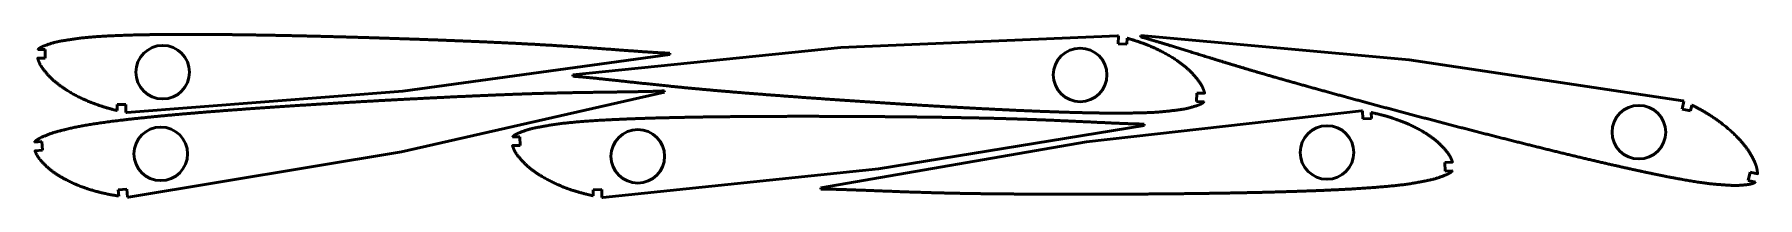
# Model space of a CAD drawing. Header units: millimetres. Extents: x 1 to 997, y 3 to 97.
import ezdxf

# ---------------------------------------------------------------- set-up
doc = ezdxf.new("R2010")
doc.units = ezdxf.units.MM
doc.layers.add('Visible (ANSI)', color=7, linetype='Continuous', lineweight=50)

msp = doc.modelspace()

# ---------------------------------------------------------------- linework, layer by layer
at = {"layer": 'Visible (ANSI)'}
for p, q in [((312.02, 73.94), (466.94, 89.8)), ((466.94, 89.8), (626.79, 96.63)), ((627.36, 96.51), (627.2, 91.9)), ((627.2, 91.9), (632.2, 91.72)), ((632.2, 91.72), (632.32, 95.24)), ((640.11, 96.02), (640.27, 96.71)), ((640.27, 96.71), (795.37, 82.72)), ((2.79, 83.67), (7.22, 83.67)), ((7.22, 88.67), (2.95, 88.67)), ((7.22, 83.67), (7.22, 88.67)), ((368.09, 85.81), (213.81, 64.55)), ((368.09, 86.52), (368.09, 85.81)), ((795.37, 82.72), (953.59, 58.92)), ((311.99, 73.23), (312.02, 73.94)), ((213.81, 64.55), (54.3, 52.14)), ((364.96, 64), (213.12, 29.37)), ((364.9, 64.7), (364.96, 64)), ((672.74, 63.48), (672.56, 58.48)), ((677.16, 63.33), (672.74, 63.48)), ((48.72, 56.86), (48.72, 53.34)), ((53.72, 56.86), (48.72, 56.86)), ((53.72, 52.25), (53.72, 56.86)), ((608.84, 35.19), (767.83, 53.16)), ((672.56, 58.48), (676.84, 58.33)), ((768.41, 53.08), (768.57, 48.47)), ((773.56, 48.64), (773.44, 52.16)), ((954.13, 58.7), (953.09, 54.2)), ((953.09, 54.2), (957.96, 53.08)), ((957.96, 53.08), (958.75, 56.51)), ((642.29, 44.76), (488.62, 19.48)), ((642.27, 45.48), (642.29, 44.76)), ((768.57, 48.47), (773.56, 48.64)), ((5.21, 35.4), (0.96, 35.02)), ((1.24, 30.03), (5.65, 30.42)), ((5.65, 30.42), (5.21, 35.4)), ((277.18, 33.07), (281.6, 33.18)), ((281.47, 38.18), (277.2, 38.07)), ((281.6, 33.18), (281.47, 38.18)), ((455.4, 8.57), (608.84, 35.19)), ((213.12, 29.37), (55.29, 3.11)), ((820.4, 23.45), (815.98, 23.3)), ((815.98, 23.3), (816.15, 18.3)), ((488.62, 19.48), (329.48, 2.9)), ((816.15, 18.3), (820.42, 18.45)), ((992.37, 17.62), (991.25, 12.75)), ((991.25, 12.75), (995.41, 11.79)), ((996.68, 16.62), (992.37, 17.62)), ((54.31, 7.76), (49.33, 7.32)), ((49.33, 7.32), (49.64, 3.82)), ((54.71, 3.17), (54.31, 7.76)), ((328.79, 7.6), (323.79, 7.47)), ((323.79, 7.47), (323.88, 3.95)), ((328.91, 2.99), (328.79, 7.6)), ((455.43, 7.86), (455.4, 8.57))]:
    msp.add_line(p, q, dxfattribs=at)
for centre in [(75.06, 75.54), (605.23, 73.97), (928.1, 40.8), (73.93, 28.23), (349.62, 26.83), (747.9, 29.05)]:
    msp.add_circle(centre, 15.5, dxfattribs=at)
for centre, major_axis in [((630.03, 95.63), (4.45, -1.16)), ((51.03, 53.03), (-4.49, 1.01)), ((771.13, 52.39), (4.52, -0.85)), ((956.58, 57.33), (4.15, -1.99)), ((51.96, 3.71), (-4.56, 0.61)), ((326.19, 3.7), (-4.52, 0.89))]:
    msp.add_ellipse(centre, major_axis=major_axis, ratio=0.048421, start_param=2.225434, end_param=2.396615, dxfattribs=at)
for points, knots in [([(2.95, 88.67), (3.04, 88.77), (3.26, 88.99), (3.68, 89.35), (4.98, 90.15), (6.03, 90.65), (12.93, 93.13), (18.24, 93.86), (27.83, 95.51), (38.13, 96.25), (50.77, 96.93), (64.74, 97.26), (80.28, 97.46), (97.04, 97.45), (114.88, 97.31), (133.56, 97.03), (152.87, 96.65), (172.58, 96.17), (192.45, 95.6), (212.26, 94.97), (231.75, 94.28), (250.71, 93.54), (268.92, 92.75), (286.16, 91.91), (302.26, 90.98), (317.06, 90), (330.48, 89.04), (342.14, 88.16), (352.33, 87.44), (359.71, 86.92), (364.94, 86.67), (367.21, 86.56), (368.09, 86.52)], [0.2171079, 0.2171079, 0.2171079, 0.2171079, 0.2171079, 0.2230118, 0.2302321, 0.2405133, 0.2545183, 0.2723658, 0.2944344, 0.3189114, 0.3454677, 0.3738646, 0.403873, 0.4352487, 0.4677492, 0.5011456, 0.5352177, 0.5697517, 0.604537, 0.6393654, 0.6740287, 0.7083174, 0.7420209, 0.7749336, 0.8068587, 0.837599, 0.8669422, 0.894636, 0.9203583, 0.9436842, 0.964014, 0.9781104, 0.9781104, 0.9781104, 0.9781104, 0.9781104]), ([(632.32, 95.24), (635.84, 94.26), (642.44, 92.18), (649.96, 88.98), (658.75, 84.16), (665.11, 79.54), (670.19, 75.16), (673.94, 70.13), (675.9, 67.52), (676.82, 64.62), (677.13, 63.46), (677.16, 63.33)], [0.0182717, 0.0182717, 0.0182717, 0.0182717, 0.0182717, 0.0561719, 0.0797769, 0.1021707, 0.1232724, 0.1429741, 0.1611301, 0.1762021, 0.1781978, 0.1781978, 0.1781978, 0.1781978, 0.1781978]), ([(995.41, 11.79), (995.3, 11.7), (995.03, 11.54), (994.55, 11.29), (993.09, 10.8), (991.96, 10.55), (984.68, 9.68), (979.34, 10.16), (969.62, 10.71), (959.42, 12.31), (946.96, 14.49), (933.26, 17.31), (918.08, 20.62), (901.75, 24.39), (884.4, 28.54), (866.26, 33.02), (847.53, 37.73), (828.44, 42.64), (809.2, 47.66), (790.05, 52.73), (771.21, 57.79), (752.9, 62.78), (735.33, 67.64), (718.73, 72.34), (703.24, 76.86), (689.05, 81.15), (676.19, 85.11), (665.02, 88.59), (655.26, 91.58), (648.18, 93.74), (643.14, 95.16), (640.96, 95.78), (640.11, 96.02)], [0.2171079, 0.2171079, 0.2171079, 0.2171079, 0.2171079, 0.2230118, 0.2302321, 0.2405133, 0.2545183, 0.2723658, 0.2944344, 0.3189114, 0.3454677, 0.3738646, 0.403873, 0.4352487, 0.4677492, 0.5011456, 0.5352177, 0.5697517, 0.604537, 0.6393654, 0.6740287, 0.7083174, 0.7420209, 0.7749336, 0.8068587, 0.837599, 0.8669422, 0.894636, 0.9203583, 0.9436842, 0.964014, 0.9781104, 0.9781104, 0.9781104, 0.9781104, 0.9781104]), ([(48.72, 53.34), (45.17, 54.2), (38.5, 56.05), (30.87, 58.98), (21.92, 63.49), (15.41, 67.88), (10.18, 72.08), (6.25, 76.98), (4.21, 79.53), (3.18, 82.38), (2.83, 83.54), (2.79, 83.67)], [0.0182717, 0.0182717, 0.0182717, 0.0182717, 0.0182717, 0.0561719, 0.0797769, 0.1021707, 0.1232724, 0.1429741, 0.1611301, 0.1762021, 0.1781978, 0.1781978, 0.1781978, 0.1781978, 0.1781978]), ([(676.84, 58.33), (676.74, 58.23), (676.51, 58.02), (676.08, 57.68), (674.75, 56.92), (673.68, 56.46), (666.71, 54.22), (661.37, 53.68), (651.73, 52.36), (641.41, 51.99), (628.76, 51.74), (614.78, 51.9), (599.24, 52.25), (582.49, 52.84), (564.67, 53.6), (546.01, 54.53), (526.72, 55.59), (507.04, 56.76), (487.2, 58.02), (467.43, 59.34), (447.97, 60.71), (429.05, 62.12), (410.88, 63.54), (393.68, 64.98), (377.62, 66.47), (362.87, 67.97), (349.49, 69.4), (337.86, 70.68), (327.71, 71.76), (320.35, 72.53), (315.13, 72.96), (312.87, 73.16), (311.99, 73.23)], [0.2171079, 0.2171079, 0.2171079, 0.2171079, 0.2171079, 0.2230118, 0.2302321, 0.2405133, 0.2545183, 0.2723658, 0.2944344, 0.3189114, 0.3454677, 0.3738646, 0.403873, 0.4352487, 0.4677492, 0.5011456, 0.5352177, 0.5697517, 0.604537, 0.6393654, 0.6740287, 0.7083174, 0.7420209, 0.7749336, 0.8068587, 0.837599, 0.8669422, 0.894636, 0.9203583, 0.9436842, 0.964014, 0.9781104, 0.9781104, 0.9781104, 0.9781104, 0.9781104]), ([(0.96, 35.02), (1.04, 35.14), (1.24, 35.38), (1.62, 35.76), (2.86, 36.68), (3.86, 37.27), (10.51, 40.34), (15.74, 41.53), (25.15, 44.01), (35.35, 45.64), (47.87, 47.42), (61.77, 48.97), (77.23, 50.52), (93.92, 51.97), (111.71, 53.39), (130.34, 54.74), (149.62, 56.04), (169.29, 57.28), (189.14, 58.45), (208.92, 59.54), (228.4, 60.55), (247.36, 61.47), (265.56, 62.27), (282.81, 62.94), (298.93, 63.42), (313.76, 63.73), (327.21, 63.94), (338.91, 64.08), (349.12, 64.25), (356.51, 64.38), (361.75, 64.58), (364.02, 64.67), (364.9, 64.7)], [0.2171079, 0.2171079, 0.2171079, 0.2171079, 0.2171079, 0.2230118, 0.2302321, 0.2405133, 0.2545183, 0.2723658, 0.2944344, 0.3189114, 0.3454677, 0.3738646, 0.403873, 0.4352487, 0.4677492, 0.5011456, 0.5352177, 0.5697517, 0.604537, 0.6393654, 0.6740287, 0.7083174, 0.7420209, 0.7749336, 0.8068587, 0.837599, 0.8669422, 0.894636, 0.9203583, 0.9436842, 0.964014, 0.9781104, 0.9781104, 0.9781104, 0.9781104, 0.9781104]), ([(277.2, 38.07), (277.29, 38.18), (277.5, 38.4), (277.91, 38.76), (279.19, 39.61), (280.23, 40.13), (287.06, 42.79), (292.35, 43.66), (301.89, 45.56), (312.17, 46.57), (324.78, 47.58), (338.75, 48.28), (354.28, 48.88), (371.03, 49.31), (388.86, 49.64), (407.55, 49.85), (426.86, 49.97), (446.58, 50), (466.46, 49.96), (486.27, 49.85), (505.78, 49.67), (524.75, 49.42), (542.97, 49.11), (560.23, 48.72), (576.35, 48.22), (591.17, 47.62), (604.61, 47.01), (616.29, 46.44), (626.49, 45.98), (633.88, 45.66), (639.12, 45.55), (641.39, 45.49), (642.27, 45.48)], [0.2171079, 0.2171079, 0.2171079, 0.2171079, 0.2171079, 0.2230118, 0.2302321, 0.2405133, 0.2545183, 0.2723658, 0.2944344, 0.3189114, 0.3454677, 0.3738646, 0.403873, 0.4352487, 0.4677492, 0.5011456, 0.5352177, 0.5697517, 0.604537, 0.6393654, 0.6740287, 0.7083174, 0.7420209, 0.7749336, 0.8068587, 0.837599, 0.8669422, 0.894636, 0.9203583, 0.9436842, 0.964014, 0.9781104, 0.9781104, 0.9781104, 0.9781104, 0.9781104]), ([(773.44, 52.16), (777.02, 51.42), (783.75, 49.81), (791.48, 47.14), (800.58, 42.94), (807.24, 38.79), (812.62, 34.77), (816.71, 30.01), (818.84, 27.54), (819.97, 24.72), (820.36, 23.58), (820.4, 23.45)], [0.0182717, 0.0182717, 0.0182717, 0.0182717, 0.0182717, 0.0561719, 0.0797769, 0.1021707, 0.1232724, 0.1429741, 0.1611301, 0.1762021, 0.1781978, 0.1781978, 0.1781978, 0.1781978, 0.1781978]), ([(958.75, 56.51), (962.02, 54.87), (968.1, 51.57), (974.88, 46.99), (982.58, 40.58), (987.94, 34.84), (992.1, 29.57), (994.82, 23.92), (996.24, 20.98), (996.6, 17.96), (996.68, 16.76), (996.68, 16.62)], [0.0182717, 0.0182717, 0.0182717, 0.0182717, 0.0182717, 0.0561719, 0.0797769, 0.1021707, 0.1232724, 0.1429741, 0.1611301, 0.1762021, 0.1781978, 0.1781978, 0.1781978, 0.1781978, 0.1781978]), ([(49.64, 3.82), (46.03, 4.37), (39.22, 5.63), (31.36, 7.88), (22.05, 11.6), (15.18, 15.4), (9.61, 19.13), (5.27, 23.67), (3.01, 26.03), (1.74, 28.78), (1.29, 29.9), (1.24, 30.03)], [0.0182717, 0.0182717, 0.0182717, 0.0182717, 0.0182717, 0.0561719, 0.0797769, 0.1021707, 0.1232724, 0.1429741, 0.1611301, 0.1762021, 0.1781978, 0.1781978, 0.1781978, 0.1781978, 0.1781978]), ([(323.88, 3.95), (320.31, 4.72), (313.6, 6.39), (305.89, 9.12), (296.83, 13.4), (290.2, 17.61), (284.86, 21.68), (280.81, 26.47), (278.7, 28.96), (277.59, 31.79), (277.22, 32.94), (277.18, 33.07)], [0.0182717, 0.0182717, 0.0182717, 0.0182717, 0.0182717, 0.0561719, 0.0797769, 0.1021707, 0.1232724, 0.1429741, 0.1611301, 0.1762021, 0.1781978, 0.1781978, 0.1781978, 0.1781978, 0.1781978]), ([(820.42, 18.45), (820.33, 18.34), (820.12, 18.11), (819.72, 17.75), (818.44, 16.89), (817.41, 16.36), (810.6, 13.64), (805.32, 12.72), (795.79, 10.74), (785.52, 9.64), (772.92, 8.52), (758.96, 7.7), (743.44, 6.97), (726.69, 6.39), (708.86, 5.9), (690.18, 5.53), (670.87, 5.24), (651.15, 5.03), (631.27, 4.9), (611.46, 4.85), (591.95, 4.86), (572.98, 4.94), (554.75, 5.08), (537.5, 5.32), (521.37, 5.69), (506.55, 6.15), (493.1, 6.65), (481.41, 7.12), (471.21, 7.48), (463.82, 7.74), (458.58, 7.81), (456.31, 7.85), (455.43, 7.86)], [0.2171079, 0.2171079, 0.2171079, 0.2171079, 0.2171079, 0.2230118, 0.2302321, 0.2405133, 0.2545183, 0.2723658, 0.2944344, 0.3189114, 0.3454677, 0.3738646, 0.403873, 0.4352487, 0.4677492, 0.5011456, 0.5352177, 0.5697517, 0.604537, 0.6393654, 0.6740287, 0.7083174, 0.7420209, 0.7749336, 0.8068587, 0.837599, 0.8669422, 0.894636, 0.9203583, 0.9436842, 0.964014, 0.9781104, 0.9781104, 0.9781104, 0.9781104, 0.9781104])]:
    msp.add_open_spline(points, degree=4, knots=knots, dxfattribs=at)

doc.saveas('drawing.dxf')
